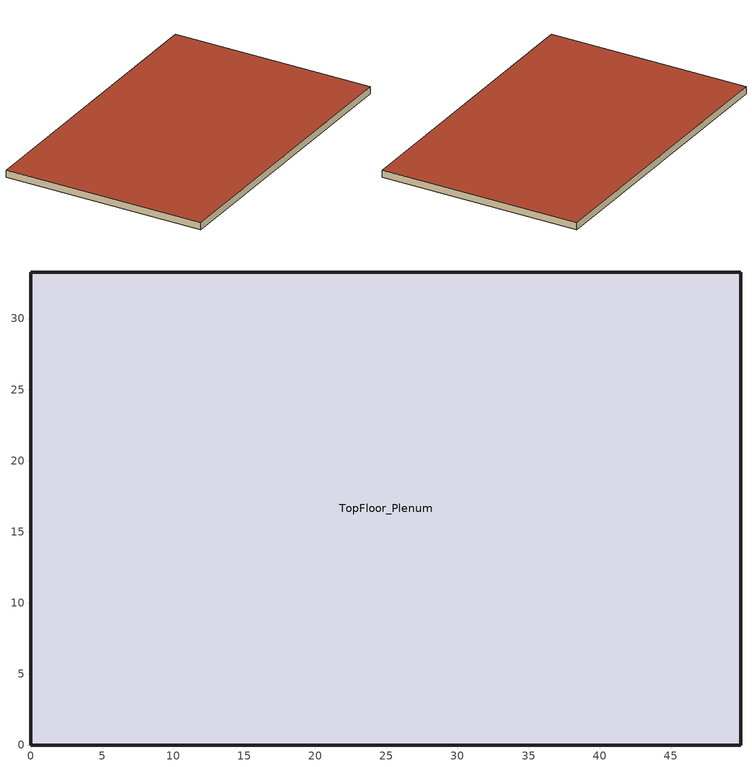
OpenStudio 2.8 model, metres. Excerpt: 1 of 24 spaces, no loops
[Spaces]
TopFloor_Plenum
 floor to Perimeter_top_ZN_4: 0,33.27 4.57,28.7 4.57,4.57 0,0 z15.24
 floor to Perimeter_top_ZN_2: 49.91,33.27 49.91,0 45.34,4.57 45.34,28.7 z15.24
 floor to Core_top: 45.34,28.7 45.34,4.57 4.57,4.57 4.57,28.7 z15.24
 floor to Perimeter_top_ZN_3: 49.91,33.27 45.34,28.7 4.57,28.7 0,33.27 z15.24
 floor to Perimeter_top_ZN_1: 45.34,4.57 49.91,0 0,0 4.57,4.57 z15.24
 wall outside: 0,33.27 0,0 49.91,0 49.91,33.27 0,33.27 z15.24:16.46
 roof outside: 49.91,0 49.91,33.27 0,33.27 0,0 z16.46
[Schedule:Day]
Retail Bldg Light Rule 1 Day Schedule: 8, 0, 0.05, 10, 0, 0.1, 12, 0, 0.4, 17, 0, 0.6, 18, 0, 0.4, 19, 0, 0.2, 24, 0, 0.05
Retail Bldg Light Rule 2 Day Schedule: 7, 0, 0.05, 8, 0, 0.1, 9, 0, 0.3, 10, 0, 0.6, 18, 0, 0.9, 19, 0, 0.5, 21, 0, 0.3, 22, 0, 0.1, 24, 0, 0.05
Retail Bldg Occ Rule 1 Day Schedule: 9, 0, 0, 10, 0, 0.1, 12, 0, 0.2, 17, 0, 0.4, 18, 0, 0.2, 19, 0, 0.1, 24, 0, 0
Retail Bldg Occ Rule 2 Day Schedule: 7, 0, 0, 8, 0, 0.1, 9, 0, 0.2, 10, 0, 0.5, 11, 0, 0.6, 17, 0, 0.8, 18, 0, 0.6, 21, 0, 0.2, 22, 0, 0.1, 24, 0, 0
Retail Infil Half On Rule 1 Day Schedule: 8, 0, 1, 17, 0, 0.5, 24, 0, 1
Retail Infil Half On Rule 2 Day Schedule: 6, 0, 1, 22, 0, 0.5, 24, 0, 1
Retail Bldg Equip Rule 1 Day Schedule: 8, 0, 0.15, 10, 0, 0.3, 12, 0, 0.6, 17, 0, 0.8, 18, 0, 0.6, 19, 0, 0.4, 24, 0, 0.15
Retail Bldg Equip Rule 2 Day Schedule: 7, 0, 0.15, 8, 0, 0.3, 9, 0, 0.5, 10, 0, 0.8, 18, 0, 0.9, 19, 0, 0.7, 21, 0, 0.5, 22, 0, 0.3, 24, 0, 0.15
